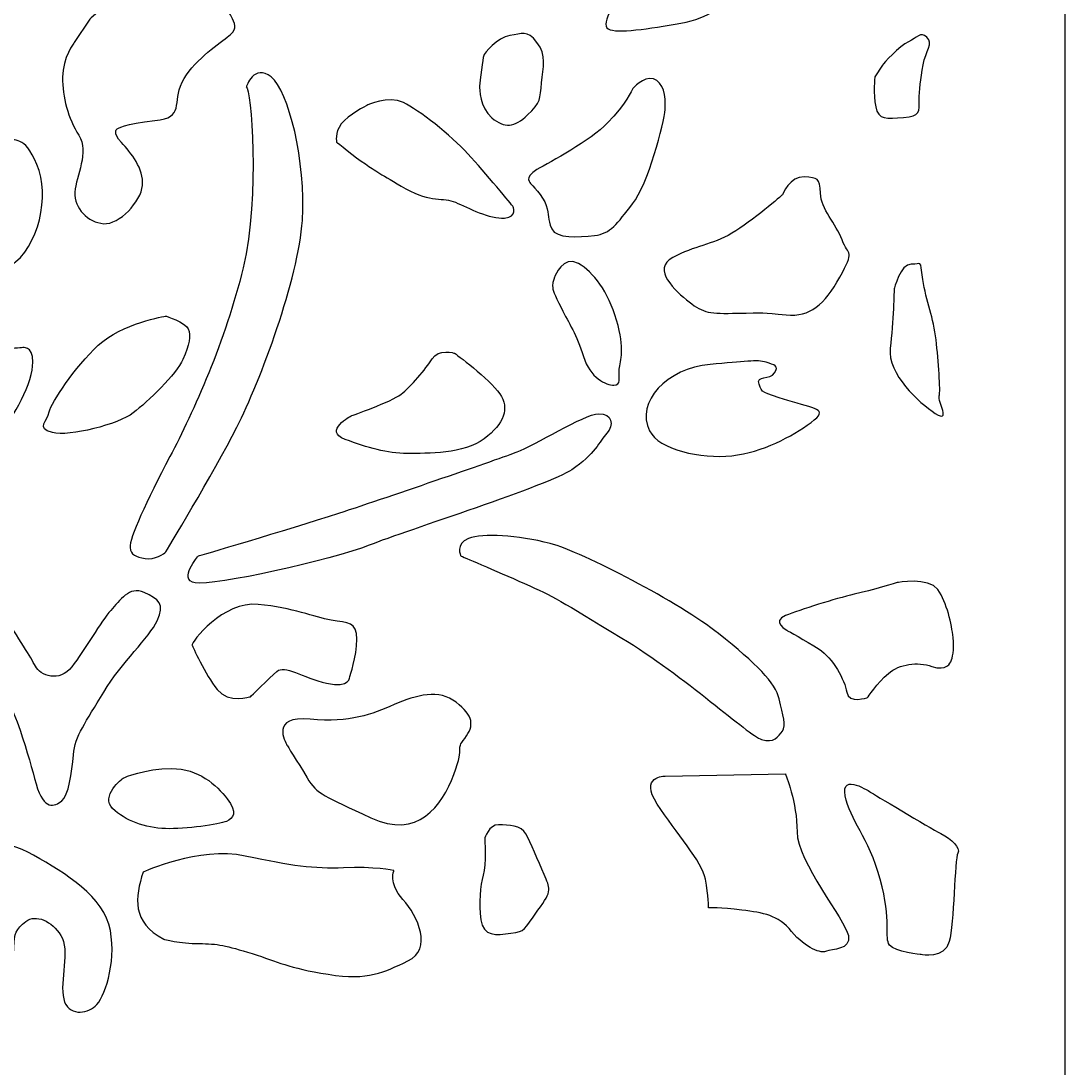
# Model space of a CAD drawing. Header units: centimetres. Extents: x -15.7 to -8.7, y -9 to 9.
# Drawn here: x -11.118 to -8.708, y -0.31 to 2.107 of the extents above; entities that cross this region are included whole.
import ezdxf

# ---------------------------------------------------------------- set-up
doc = ezdxf.new("R2010")
doc.units = ezdxf.units.CM
doc.header["$MEASUREMENT"] = 0
doc.layers.add('layer 1', color=7, linetype='Continuous')

msp = doc.modelspace()

# ---------------------------------------------------------------- linework, layer by layer
at = {"layer": 'layer 1', "color": 250, "lineweight": 30}
for points, knots in [([(-15.65204, 9.00077), (-15.65204, 9.00077), (-8.7077, 9.00077), (-8.7077, 9.00077), (-8.7077, 9.00077), (-8.7077, 9.00077), (-8.7077, -9.00021), (-8.7077, -9.00021), (-8.7077, -9.00021), (-8.7077, -9.00021), (-15.65204, -9.00021), (-15.65204, -9.00021), (-15.65204, -9.00021), (-15.65204, -9.00021), (-15.65204, 9.00077), (-15.65204, 9.00077)], [0, 0, 0, 0, 0.2, 0.2, 0.2, 0.2, 0.4, 0.4, 0.4, 0.4, 0.6, 0.6, 0.6, 0.6, 1, 1, 1, 1]), ([(-9.73146, 2.1757), (-9.73146, 2.1757), (-9.6723, 2.24978), (-9.59164, 2.26797), (-9.59164, 2.26797), (-9.51097, 2.28616), (-9.40701, 2.28616), (-9.40701, 2.28616), (-9.40701, 2.28616), (-9.40701, 2.28616), (-9.39087, 2.29267), (-9.38729, 2.27057), (-9.38729, 2.27057), (-9.38369, 2.24848), (-9.42672, 2.20429), (-9.46615, 2.1705), (-9.46615, 2.1705), (-9.50559, 2.13671), (-9.53428, 2.11072), (-9.60777, 2.09903), (-9.60777, 2.09903), (-9.68127, 2.08733), (-9.75297, 2.07563), (-9.76551, 2.09123), (-9.76551, 2.09123), (-9.77807, 2.10682), (-9.73146, 2.1757), (-9.73146, 2.1757)], [0, 0, 0, 0, 0.125, 0.125, 0.125, 0.125, 0.25, 0.25, 0.25, 0.25, 0.375, 0.375, 0.375, 0.375, 0.5, 0.5, 0.5, 0.5, 0.625, 0.625, 0.625, 0.625, 0.75, 0.75, 0.75, 0.75, 1, 1, 1, 1]), ([(-10.95938, 2.11072), (-10.95938, 2.11072), (-10.87871, 2.1926), (-10.7622, 2.16531), (-10.7622, 2.16531), (-10.64568, 2.13802), (-10.63671, 2.12891), (-10.62955, 2.11202), (-10.62955, 2.11202), (-10.62238, 2.09512), (-10.61879, 2.08733), (-10.64209, 2.06913), (-10.64209, 2.06913), (-10.6654, 2.05094), (-10.72277, 2.01195), (-10.74606, 1.96517), (-10.74606, 1.96517), (-10.76937, 1.91838), (-10.7389, 1.88329), (-10.8088, 1.8768), (-10.8088, 1.8768), (-10.87871, 1.8703), (-10.89665, 1.8573), (-10.89665, 1.8573), (-10.89665, 1.8573), (-10.89665, 1.8573), (-10.9074, 1.8495), (-10.88589, 1.82611), (-10.88589, 1.82611), (-10.86438, 1.80272), (-10.8339, 1.76503), (-10.83748, 1.72733), (-10.83748, 1.72733), (-10.84107, 1.68965), (-10.89127, 1.63637), (-10.92711, 1.63896), (-10.92711, 1.63896), (-10.96297, 1.64157), (-10.99523, 1.67405), (-10.99344, 1.71174), (-10.99344, 1.71174), (-10.99165, 1.74943), (-10.95938, 1.80402), (-10.98448, 1.84301), (-10.98448, 1.84301), (-11.00958, 1.88199), (-11.02213, 1.93137), (-11.02213, 1.97687), (-11.02213, 1.97687), (-11.02213, 2.02234), (-10.99523, 2.05744), (-10.99523, 2.05744), (-10.99523, 2.05744), (-10.99523, 2.05744), (-10.95938, 2.11072), (-10.95938, 2.11072)], [0, 0, 0, 0, 0.0666667, 0.0666667, 0.0666667, 0.0666667, 0.1333333, 0.1333333, 0.1333333, 0.1333333, 0.2, 0.2, 0.2, 0.2, 0.2666667, 0.2666667, 0.2666667, 0.2666667, 0.3333333, 0.3333333, 0.3333333, 0.3333333, 0.4, 0.4, 0.4, 0.4, 0.4666667, 0.4666667, 0.4666667, 0.4666667, 0.5333333, 0.5333333, 0.5333333, 0.5333333, 0.6, 0.6, 0.6, 0.6, 0.6666667, 0.6666667, 0.6666667, 0.6666667, 0.7333333, 0.7333333, 0.7333333, 0.7333333, 0.8, 0.8, 0.8, 0.8, 0.8666667, 0.8666667, 0.8666667, 0.8666667, 1, 1, 1, 1]), ([(-10.05054, 2.02495), (-10.04875, 2.03275), (-10.01827, 2.06913), (-9.98959, 2.07303), (-9.98959, 2.07303), (-9.96091, 2.07693), (-9.95015, 2.08733), (-9.92686, 2.05744), (-9.92686, 2.05744), (-9.90355, 2.02754), (-9.9125, 2.00025), (-9.9161, 1.96386), (-9.9161, 1.96386), (-9.91968, 1.92747), (-9.91789, 1.91838), (-9.94837, 1.88979), (-9.94837, 1.88979), (-9.97884, 1.8612), (-10.00214, 1.8586), (-10.03083, 1.88329), (-10.03083, 1.88329), (-10.0595, 1.90798), (-10.0595, 1.94958), (-10.0595, 1.95737), (-10.0595, 1.95737), (-10.0595, 1.96517), (-10.05054, 2.02495), (-10.05054, 2.02495)], [0, 0, 0, 0, 0.125, 0.125, 0.125, 0.125, 0.25, 0.25, 0.25, 0.25, 0.375, 0.375, 0.375, 0.375, 0.5, 0.5, 0.5, 0.5, 0.625, 0.625, 0.625, 0.625, 0.75, 0.75, 0.75, 0.75, 1, 1, 1, 1]), ([(-9.12886, 2.0045), (-9.12886, 2.00837), (-9.0888, 2.04967), (-9.06921, 2.05871), (-9.06921, 2.05871), (-9.04964, 2.06774), (-9.04163, 2.08323), (-9.02649, 2.06904), (-9.02649, 2.06904), (-9.01136, 2.05483), (-9.02916, 2.03871), (-9.03539, 2.00515), (-9.03539, 2.00515), (-9.04163, 1.97159), (-9.0443, 1.94771), (-9.0443, 1.92319), (-9.0443, 1.92319), (-9.0443, 1.89867), (-9.04163, 1.88641), (-9.08079, 1.88383), (-9.08079, 1.88383), (-9.11996, 1.88124), (-9.13864, 1.87802), (-9.14488, 1.90835), (-9.14488, 1.90835), (-9.1511, 1.93868), (-9.14666, 1.97804), (-9.14666, 1.97804), (-9.14666, 1.97804), (-9.14666, 1.97804), (-9.12886, 2.0045), (-9.12886, 2.0045)], [0, 0, 0, 0, 0.1111111, 0.1111111, 0.1111111, 0.1111111, 0.2222222, 0.2222222, 0.2222222, 0.2222222, 0.3333333, 0.3333333, 0.3333333, 0.3333333, 0.4444444, 0.4444444, 0.4444444, 0.4444444, 0.5555556, 0.5555556, 0.5555556, 0.5555556, 0.6666667, 0.6666667, 0.6666667, 0.6666667, 0.7777778, 0.7777778, 0.7777778, 0.7777778, 1, 1, 1, 1]), ([(-10.59791, 1.95438), (-10.59791, 1.95438), (-10.57992, 2.00916), (-10.54034, 1.97786), (-10.54034, 1.97786), (-10.50079, 1.94656), (-10.45947, 1.78225), (-10.46839, 1.64662), (-10.46839, 1.64662), (-10.47732, 1.51099), (-10.56554, 1.27626), (-10.61949, 1.16933), (-10.61949, 1.16933), (-10.67346, 1.06239), (-10.78498, 0.87982), (-10.78498, 0.87982), (-10.78498, 0.87982), (-10.78498, 0.87982), (-10.81028, 0.861), (-10.83164, 0.86616), (-10.83164, 0.86616), (-10.853, 0.87133), (-10.86457, 0.87261), (-10.86635, 0.89198), (-10.86635, 0.89198), (-10.86814, 0.91134), (-10.82815, 0.9998), (-10.77419, 1.10152), (-10.77419, 1.10152), (-10.72022, 1.20323), (-10.64543, 1.36981), (-10.6051, 1.53708), (-10.6051, 1.53708), (-10.56479, 1.70435), (-10.58776, 1.95317), (-10.59791, 1.95438)], [0, 0, 0, 0, 0.1, 0.1, 0.1, 0.1, 0.2, 0.2, 0.2, 0.2, 0.3, 0.3, 0.3, 0.3, 0.4, 0.4, 0.4, 0.4, 0.5, 0.5, 0.5, 0.5, 0.6, 0.6, 0.6, 0.6, 0.7, 0.7, 0.7, 0.7, 0.8, 0.8, 0.8, 0.8, 1, 1, 1, 1]), ([(-9.70636, 1.94958), (-9.70636, 1.94958), (-9.68127, 1.98076), (-9.65796, 1.97296), (-9.65796, 1.97296), (-9.63466, 1.96517), (-9.62928, 1.93527), (-9.63107, 1.90279), (-9.63107, 1.90279), (-9.63287, 1.8703), (-9.67052, 1.72994), (-9.70636, 1.68445), (-9.70636, 1.68445), (-9.74221, 1.63896), (-9.75656, 1.61557), (-9.7942, 1.61168), (-9.7942, 1.61168), (-9.83185, 1.60778), (-9.88204, 1.60388), (-9.8928, 1.62727), (-9.8928, 1.62727), (-9.90355, 1.65066), (-9.89817, 1.65846), (-9.90535, 1.68056), (-9.90535, 1.68056), (-9.9125, 1.70264), (-9.94119, 1.73124), (-9.94119, 1.73124), (-9.94119, 1.73124), (-9.94119, 1.73124), (-9.95913, 1.74554), (-9.92686, 1.76373), (-9.92686, 1.76373), (-9.89459, 1.78192), (-9.80496, 1.83001), (-9.76373, 1.87159), (-9.76373, 1.87159), (-9.72249, 1.91318), (-9.70636, 1.94958), (-9.70636, 1.94958)], [0, 0, 0, 0, 0.0909091, 0.0909091, 0.0909091, 0.0909091, 0.1818182, 0.1818182, 0.1818182, 0.1818182, 0.2727273, 0.2727273, 0.2727273, 0.2727273, 0.3636364, 0.3636364, 0.3636364, 0.3636364, 0.4545455, 0.4545455, 0.4545455, 0.4545455, 0.5454545, 0.5454545, 0.5454545, 0.5454545, 0.6363636, 0.6363636, 0.6363636, 0.6363636, 0.7272727, 0.7272727, 0.7272727, 0.7272727, 0.8181818, 0.8181818, 0.8181818, 0.8181818, 1, 1, 1, 1]), ([(-10.38934, 1.82741), (-10.38934, 1.82741), (-10.39471, 1.8482), (-10.37859, 1.869), (-10.37859, 1.869), (-10.36245, 1.88979), (-10.31943, 1.91188), (-10.31943, 1.91188), (-10.31943, 1.91188), (-10.31943, 1.91188), (-10.27103, 1.93527), (-10.23518, 1.91838), (-10.23518, 1.91838), (-10.19933, 1.90149), (-10.12583, 1.84301), (-10.08639, 1.80011), (-10.08639, 1.80011), (-10.04696, 1.75723), (-9.98241, 1.67925), (-9.98241, 1.67925), (-9.98241, 1.67925), (-9.98241, 1.67925), (-9.96987, 1.65456), (-10.00214, 1.65196), (-10.00214, 1.65196), (-10.0344, 1.64937), (-10.08639, 1.67535), (-10.11507, 1.68835), (-10.11507, 1.68835), (-10.14376, 1.70135), (-10.17065, 1.68575), (-10.2298, 1.71954), (-10.2298, 1.71954), (-10.28895, 1.75333), (-10.29971, 1.76113), (-10.32302, 1.77672), (-10.32302, 1.77672), (-10.34632, 1.79232), (-10.38934, 1.82741), (-10.38934, 1.82741)], [0, 0, 0, 0, 0.0909091, 0.0909091, 0.0909091, 0.0909091, 0.1818182, 0.1818182, 0.1818182, 0.1818182, 0.2727273, 0.2727273, 0.2727273, 0.2727273, 0.3636364, 0.3636364, 0.3636364, 0.3636364, 0.4545455, 0.4545455, 0.4545455, 0.4545455, 0.5454545, 0.5454545, 0.5454545, 0.5454545, 0.6363636, 0.6363636, 0.6363636, 0.6363636, 0.7272727, 0.7272727, 0.7272727, 0.7272727, 0.8181818, 0.8181818, 0.8181818, 0.8181818, 1, 1, 1, 1]), ([(-11.50074, 1.77283), (-11.44518, 1.78842), (-11.37884, 1.80402), (-11.36809, 1.76243), (-11.36809, 1.76243), (-11.35733, 1.72084), (-11.37347, 1.67925), (-11.35375, 1.65456), (-11.35375, 1.65456), (-11.33403, 1.62988), (-11.25875, 1.60517), (-11.23902, 1.64676), (-11.23902, 1.64676), (-11.2193, 1.68835), (-11.20139, 1.76373), (-11.20139, 1.76373), (-11.20139, 1.76373), (-11.20139, 1.76373), (-11.1745, 1.8469), (-11.15299, 1.8365), (-11.15299, 1.8365), (-11.13147, 1.82611), (-11.11176, 1.8469), (-11.08128, 1.77542), (-11.08128, 1.77542), (-11.0508, 1.70394), (-11.07627, 1.58504), (-11.14223, 1.5415), (-11.14223, 1.5415), (-11.20818, 1.49795), (-11.3382, 1.49764), (-11.42008, 1.5285), (-11.42008, 1.5285), (-11.50196, 1.55936), (-11.54914, 1.56099), (-11.54914, 1.56099), (-11.54914, 1.56099), (-11.54914, 1.56099), (-11.60472, 1.56489), (-11.59934, 1.5129), (-11.59934, 1.5129), (-11.59396, 1.46092), (-11.58679, 1.41024), (-11.58679, 1.41024), (-11.58679, 1.41024), (-11.58679, 1.41024), (-11.6065, 1.34396), (-11.65311, 1.38034), (-11.65311, 1.38034), (-11.74156, 1.44941), (-11.74207, 1.55584), (-11.69972, 1.64027), (-11.69972, 1.64027), (-11.67263, 1.69428), (-11.56746, 1.75411), (-11.50074, 1.77283)], [0, 0, 0, 0, 0.0666667, 0.0666667, 0.0666667, 0.0666667, 0.1333333, 0.1333333, 0.1333333, 0.1333333, 0.2, 0.2, 0.2, 0.2, 0.2666667, 0.2666667, 0.2666667, 0.2666667, 0.3333333, 0.3333333, 0.3333333, 0.3333333, 0.4, 0.4, 0.4, 0.4, 0.4666667, 0.4666667, 0.4666667, 0.4666667, 0.5333333, 0.5333333, 0.5333333, 0.5333333, 0.6, 0.6, 0.6, 0.6, 0.6666667, 0.6666667, 0.6666667, 0.6666667, 0.7333333, 0.7333333, 0.7333333, 0.7333333, 0.8, 0.8, 0.8, 0.8, 0.8666667, 0.8666667, 0.8666667, 0.8666667, 1, 1, 1, 1]), ([(-9.36039, 1.70525), (-9.36039, 1.70525), (-9.34247, 1.74943), (-9.31021, 1.74683), (-9.31021, 1.74683), (-9.27794, 1.74423), (-9.27435, 1.74554), (-9.27256, 1.70915), (-9.27256, 1.70915), (-9.27076, 1.67276), (-9.2367, 1.63896), (-9.22236, 1.60128), (-9.22236, 1.60128), (-9.20803, 1.56359), (-9.1919, 1.57919), (-9.22774, 1.5155), (-9.22774, 1.5155), (-9.2636, 1.45183), (-9.29586, 1.42323), (-9.35143, 1.42843), (-9.35143, 1.42843), (-9.40701, 1.43363), (-9.40163, 1.43363), (-9.46437, 1.43233), (-9.46437, 1.43233), (-9.5271, 1.43103), (-9.54324, 1.43233), (-9.5755, 1.45832), (-9.5755, 1.45832), (-9.60777, 1.48432), (-9.66334, 1.5337), (-9.61315, 1.56099), (-9.61315, 1.56099), (-9.56295, 1.58828), (-9.52353, 1.58958), (-9.47691, 1.61687), (-9.47691, 1.61687), (-9.43031, 1.64416), (-9.36039, 1.70525), (-9.36039, 1.70525)], [0, 0, 0, 0, 0.0909091, 0.0909091, 0.0909091, 0.0909091, 0.1818182, 0.1818182, 0.1818182, 0.1818182, 0.2727273, 0.2727273, 0.2727273, 0.2727273, 0.3636364, 0.3636364, 0.3636364, 0.3636364, 0.4545455, 0.4545455, 0.4545455, 0.4545455, 0.5454545, 0.5454545, 0.5454545, 0.5454545, 0.6363636, 0.6363636, 0.6363636, 0.6363636, 0.7272727, 0.7272727, 0.7272727, 0.7272727, 0.8181818, 0.8181818, 0.8181818, 0.8181818, 1, 1, 1, 1]), ([(-9.88545, 1.51729), (-9.88545, 1.51729), (-9.86676, 1.56698), (-9.83115, 1.54697), (-9.83115, 1.54697), (-9.79554, 1.52697), (-9.7635, 1.48309), (-9.74303, 1.41597), (-9.74303, 1.41597), (-9.72256, 1.34886), (-9.73502, 1.32434), (-9.7368, 1.30304), (-9.7368, 1.30304), (-9.73858, 1.28174), (-9.73146, 1.2669), (-9.74926, 1.26626), (-9.74926, 1.26626), (-9.76706, 1.26562), (-9.80444, 1.28304), (-9.81958, 1.33273), (-9.81958, 1.33273), (-9.83471, 1.38242), (-9.85341, 1.40952), (-9.87032, 1.44372), (-9.87032, 1.44372), (-9.88722, 1.47792), (-9.89079, 1.48437), (-9.89079, 1.49535), (-9.89079, 1.49535), (-9.89079, 1.50632), (-9.88545, 1.51729), (-9.88545, 1.51729)], [0, 0, 0, 0, 0.1111111, 0.1111111, 0.1111111, 0.1111111, 0.2222222, 0.2222222, 0.2222222, 0.2222222, 0.3333333, 0.3333333, 0.3333333, 0.3333333, 0.4444444, 0.4444444, 0.4444444, 0.4444444, 0.5555556, 0.5555556, 0.5555556, 0.5555556, 0.6666667, 0.6666667, 0.6666667, 0.6666667, 0.7777778, 0.7777778, 0.7777778, 0.7777778, 1, 1, 1, 1]), ([(-9.10227, 1.48821), (-9.10227, 1.48821), (-9.08792, 1.54669), (-9.06282, 1.5454), (-9.06282, 1.5454), (-9.03773, 1.54409), (-9.0431, 1.56099), (-9.03593, 1.51031), (-9.03593, 1.51031), (-9.02877, 1.45963), (-9.01084, 1.42064), (-9.00546, 1.37125), (-9.00546, 1.37125), (-9.00008, 1.32187), (-8.99471, 1.25299), (-8.99829, 1.24129), (-8.99829, 1.24129), (-9.00188, 1.2296), (-8.96961, 1.17631), (-9.00725, 1.201), (-9.00725, 1.201), (-9.04491, 1.2257), (-9.1184, 1.29197), (-9.11122, 1.35175), (-9.11122, 1.35175), (-9.10406, 1.41154), (-9.10227, 1.48821), (-9.10227, 1.48821)], [0, 0, 0, 0, 0.125, 0.125, 0.125, 0.125, 0.25, 0.25, 0.25, 0.25, 0.375, 0.375, 0.375, 0.375, 0.5, 0.5, 0.5, 0.5, 0.625, 0.625, 0.625, 0.625, 0.75, 0.75, 0.75, 0.75, 1, 1, 1, 1]), ([(-10.7837, 1.42583), (-10.7837, 1.42583), (-10.88589, 1.40894), (-10.93966, 1.35825), (-10.93966, 1.35825), (-10.99344, 1.30757), (-11.04901, 1.2257), (-11.0526, 1.2049), (-11.0526, 1.2049), (-11.05618, 1.18411), (-11.08486, 1.16721), (-11.04543, 1.15682), (-11.04543, 1.15682), (-11.00599, 1.14642), (-10.89306, 1.17631), (-10.859, 1.2023), (-10.859, 1.2023), (-10.82494, 1.22829), (-10.75861, 1.29197), (-10.74428, 1.32577), (-10.74428, 1.32577), (-10.72993, 1.35955), (-10.72455, 1.38034), (-10.73172, 1.39594), (-10.73172, 1.39594), (-10.7389, 1.41154), (-10.7837, 1.42583), (-10.7837, 1.42583)], [0, 0, 0, 0, 0.125, 0.125, 0.125, 0.125, 0.25, 0.25, 0.25, 0.25, 0.375, 0.375, 0.375, 0.375, 0.5, 0.5, 0.5, 0.5, 0.625, 0.625, 0.625, 0.625, 0.75, 0.75, 0.75, 0.75, 1, 1, 1, 1]), ([(-11.47744, 1.22439), (-11.47744, 1.22439), (-11.40395, 1.32187), (-11.28026, 1.33616), (-11.28026, 1.33616), (-11.15657, 1.35045), (-11.11176, 1.35306), (-11.11176, 1.35306), (-11.11176, 1.35306), (-11.11176, 1.35306), (-11.08307, 1.35565), (-11.09204, 1.30107), (-11.09204, 1.30107), (-11.101, 1.24649), (-11.15657, 1.16591), (-11.1709, 1.13992), (-11.1709, 1.13992), (-11.18525, 1.11393), (-11.21572, 1.06715), (-11.25516, 1.09314), (-11.25516, 1.09314), (-11.2946, 1.11913), (-11.35196, 1.15292), (-11.35196, 1.15292), (-11.35196, 1.15292), (-11.35196, 1.15292), (-11.39498, 1.16981), (-11.41649, 1.15942), (-11.41649, 1.15942), (-11.438, 1.14902), (-11.47027, 1.12952), (-11.47027, 1.12952), (-11.47027, 1.12952), (-11.47027, 1.12952), (-11.53122, 1.11133), (-11.52584, 1.14252), (-11.52584, 1.14252), (-11.52047, 1.17371), (-11.47744, 1.22439), (-11.47744, 1.22439)], [0, 0, 0, 0, 0.0909091, 0.0909091, 0.0909091, 0.0909091, 0.1818182, 0.1818182, 0.1818182, 0.1818182, 0.2727273, 0.2727273, 0.2727273, 0.2727273, 0.3636364, 0.3636364, 0.3636364, 0.3636364, 0.4545455, 0.4545455, 0.4545455, 0.4545455, 0.5454545, 0.5454545, 0.5454545, 0.5454545, 0.6363636, 0.6363636, 0.6363636, 0.6363636, 0.7272727, 0.7272727, 0.7272727, 0.7272727, 0.8181818, 0.8181818, 0.8181818, 0.8181818, 1, 1, 1, 1]), ([(-10.35528, 1.1958), (-10.35528, 1.1958), (-10.4216, 1.16071), (-10.36962, 1.14122), (-10.36962, 1.14122), (-10.31763, 1.12172), (-10.27282, 1.10873), (-10.22621, 1.10873), (-10.22621, 1.10873), (-10.1796, 1.10873), (-10.09536, 1.10743), (-10.04875, 1.14252), (-10.04875, 1.14252), (-10.00214, 1.17761), (-9.98959, 1.21269), (-10.01289, 1.24649), (-10.01289, 1.24649), (-10.0362, 1.28028), (-10.11687, 1.34006), (-10.11687, 1.34006), (-10.11687, 1.34006), (-10.11687, 1.34006), (-10.15452, 1.35045), (-10.16885, 1.32706), (-10.16885, 1.32706), (-10.18319, 1.30367), (-10.21905, 1.26208), (-10.24055, 1.24519), (-10.24055, 1.24519), (-10.26207, 1.22829), (-10.35528, 1.1958), (-10.35528, 1.1958)], [0, 0, 0, 0, 0.1111111, 0.1111111, 0.1111111, 0.1111111, 0.2222222, 0.2222222, 0.2222222, 0.2222222, 0.3333333, 0.3333333, 0.3333333, 0.3333333, 0.4444444, 0.4444444, 0.4444444, 0.4444444, 0.5555556, 0.5555556, 0.5555556, 0.5555556, 0.6666667, 0.6666667, 0.6666667, 0.6666667, 0.7777778, 0.7777778, 0.7777778, 0.7777778, 1, 1, 1, 1]), ([(-9.5271, 1.31407), (-9.44824, 1.32057), (-9.41776, 1.32577), (-9.39804, 1.31926), (-9.39804, 1.31926), (-9.37832, 1.31277), (-9.36756, 1.31146), (-9.37832, 1.29458), (-9.37832, 1.29458), (-9.38907, 1.27768), (-9.42134, 1.28938), (-9.41417, 1.26858), (-9.41417, 1.26858), (-9.40701, 1.24779), (-9.4088, 1.25039), (-9.34785, 1.23089), (-9.34785, 1.23089), (-9.2869, 1.2114), (-9.24926, 1.21269), (-9.29408, 1.18021), (-9.29408, 1.18021), (-9.33888, 1.14772), (-9.4052, 1.11133), (-9.47691, 1.10353), (-9.47691, 1.10353), (-9.54862, 1.09573), (-9.64542, 1.11783), (-9.66693, 1.16071), (-9.66693, 1.16071), (-9.69996, 1.22659), (-9.62669, 1.30587), (-9.5271, 1.31407)], [0, 0, 0, 0, 0.1111111, 0.1111111, 0.1111111, 0.1111111, 0.2222222, 0.2222222, 0.2222222, 0.2222222, 0.3333333, 0.3333333, 0.3333333, 0.3333333, 0.4444444, 0.4444444, 0.4444444, 0.4444444, 0.5555556, 0.5555556, 0.5555556, 0.5555556, 0.6666667, 0.6666667, 0.6666667, 0.6666667, 0.7777778, 0.7777778, 0.7777778, 0.7777778, 1, 1, 1, 1]), ([(-10.70842, 0.8722), (-10.70842, 0.8722), (-10.75681, 0.81762), (-10.71559, 0.80982), (-10.71559, 0.80982), (-10.67436, 0.80202), (-10.40009, 0.86311), (-10.31406, 0.8969), (-10.31406, 0.8969), (-10.228, 0.93069), (-9.89817, 1.03595), (-9.84618, 1.07104), (-9.84618, 1.07104), (-9.7942, 1.10613), (-9.78165, 1.13732), (-9.76551, 1.15552), (-9.76551, 1.15552), (-9.74938, 1.17371), (-9.75193, 1.20173), (-9.78487, 1.20044), (-9.78487, 1.20044), (-9.8178, 1.19915), (-9.93441, 1.12623), (-9.97268, 1.11203), (-9.97268, 1.11203), (-10.01096, 1.09783), (-10.26027, 1.01126), (-10.38396, 0.97098), (-10.38396, 0.97098), (-10.50765, 0.93069), (-10.70842, 0.8722), (-10.70842, 0.8722)], [0, 0, 0, 0, 0.1111111, 0.1111111, 0.1111111, 0.1111111, 0.2222222, 0.2222222, 0.2222222, 0.2222222, 0.3333333, 0.3333333, 0.3333333, 0.3333333, 0.4444444, 0.4444444, 0.4444444, 0.4444444, 0.5555556, 0.5555556, 0.5555556, 0.5555556, 0.6666667, 0.6666667, 0.6666667, 0.6666667, 0.7777778, 0.7777778, 0.7777778, 0.7777778, 1, 1, 1, 1]), ([(-11.47027, 0.8956), (-11.47027, 0.8956), (-11.4882, 0.91769), (-11.47565, 0.92679), (-11.47565, 0.92679), (-11.4631, 0.93588), (-11.45593, 0.95408), (-11.40215, 0.93719), (-11.40215, 0.93719), (-11.34838, 0.92029), (-11.20676, 0.80853), (-11.16374, 0.74354), (-11.16374, 0.74354), (-11.12071, 0.67857), (-11.09562, 0.63828), (-11.08486, 0.61749), (-11.08486, 0.61749), (-11.07411, 0.59669), (-11.02929, 0.5785), (-11.00061, 0.61618), (-11.00061, 0.61618), (-10.97193, 0.65387), (-10.93249, 0.72274), (-10.91098, 0.74614), (-10.91098, 0.74614), (-10.88947, 0.76954), (-10.86796, 0.80332), (-10.8339, 0.78773), (-10.8339, 0.78773), (-10.79984, 0.77214), (-10.7855, 0.76174), (-10.80343, 0.72274), (-10.80343, 0.72274), (-10.82135, 0.68377), (-10.88589, 0.62658), (-10.92711, 0.5577), (-10.92711, 0.5577), (-10.96835, 0.48882), (-10.99344, 0.45634), (-10.99702, 0.41345), (-10.99702, 0.41345), (-11.00061, 0.37057), (-11.00778, 0.31987), (-11.02391, 0.30688), (-11.02391, 0.30688), (-11.04005, 0.29388), (-11.06514, 0.28349), (-11.08307, 0.34586), (-11.08307, 0.34586), (-11.101, 0.40825), (-11.12789, 0.52261), (-11.19242, 0.62398), (-11.19242, 0.62398), (-11.25694, 0.72535), (-11.39857, 0.83451), (-11.39857, 0.83451), (-11.39857, 0.83451), (-11.39857, 0.83451), (-11.47027, 0.8956), (-11.47027, 0.8956)], [0, 0, 0, 0, 0.0625, 0.0625, 0.0625, 0.0625, 0.125, 0.125, 0.125, 0.125, 0.1875, 0.1875, 0.1875, 0.1875, 0.25, 0.25, 0.25, 0.25, 0.3125, 0.3125, 0.3125, 0.3125, 0.375, 0.375, 0.375, 0.375, 0.4375, 0.4375, 0.4375, 0.4375, 0.5, 0.5, 0.5, 0.5, 0.5625, 0.5625, 0.5625, 0.5625, 0.625, 0.625, 0.625, 0.625, 0.6875, 0.6875, 0.6875, 0.6875, 0.75, 0.75, 0.75, 0.75, 0.8125, 0.8125, 0.8125, 0.8125, 0.875, 0.875, 0.875, 0.875, 1, 1, 1, 1]), ([(-10.10252, 0.8722), (-10.10252, 0.8722), (-10.11687, 0.89949), (-10.08461, 0.91249), (-10.08461, 0.91249), (-10.05234, 0.92549), (-9.97166, 0.92029), (-9.89637, 0.90079), (-9.89637, 0.90079), (-9.82109, 0.8813), (-9.59522, 0.76304), (-9.5074, 0.69286), (-9.5074, 0.69286), (-9.41955, 0.62268), (-9.37653, 0.57979), (-9.36756, 0.5421), (-9.36756, 0.5421), (-9.3586, 0.50442), (-9.35143, 0.48103), (-9.36039, 0.46802), (-9.36039, 0.46802), (-9.36936, 0.45503), (-9.38011, 0.43944), (-9.4088, 0.44854), (-9.4088, 0.44854), (-9.43747, 0.45763), (-9.58712, 0.59593), (-9.73099, 0.68273), (-9.73099, 0.68273), (-9.87486, 0.76954), (-9.88741, 0.77863), (-9.95553, 0.80853), (-9.95553, 0.80853), (-10.02365, 0.83841), (-10.10252, 0.8722), (-10.10252, 0.8722)], [0, 0, 0, 0, 0.1, 0.1, 0.1, 0.1, 0.2, 0.2, 0.2, 0.2, 0.3, 0.3, 0.3, 0.3, 0.4, 0.4, 0.4, 0.4, 0.5, 0.5, 0.5, 0.5, 0.6, 0.6, 0.6, 0.6, 0.7, 0.7, 0.7, 0.7, 0.8, 0.8, 0.8, 0.8, 1, 1, 1, 1]), ([(-9.34871, 0.69967), (-9.34871, 0.69967), (-9.38698, 0.72097), (-9.35316, 0.73451), (-9.35316, 0.73451), (-9.31933, 0.74807), (-9.23745, 0.77388), (-9.19472, 0.78357), (-9.19472, 0.78357), (-9.15199, 0.79324), (-9.09503, 0.81066), (-9.09503, 0.81066), (-9.09503, 0.81066), (-9.09503, 0.81066), (-9.02293, 0.82422), (-9.00157, 0.79453), (-9.00157, 0.79453), (-8.9802, 0.76485), (-8.96953, 0.71323), (-8.96597, 0.68418), (-8.96597, 0.68418), (-8.96241, 0.65515), (-8.96863, 0.63449), (-8.97041, 0.62997), (-8.97041, 0.62997), (-8.97219, 0.62546), (-8.98109, 0.60546), (-9.01492, 0.61707), (-9.01492, 0.61707), (-9.04875, 0.62868), (-9.08968, 0.62288), (-9.11551, 0.60094), (-9.11551, 0.60094), (-9.14131, 0.579), (-9.16356, 0.54545), (-9.16356, 0.54545), (-9.16356, 0.54545), (-9.16356, 0.54545), (-9.20719, 0.52995), (-9.21164, 0.5577), (-9.21164, 0.5577), (-9.21609, 0.58545), (-9.24367, 0.63643), (-9.27573, 0.65708), (-9.27573, 0.65708), (-9.30776, 0.67773), (-9.34871, 0.69967), (-9.34871, 0.69967)], [0, 0, 0, 0, 0.0769231, 0.0769231, 0.0769231, 0.0769231, 0.1538462, 0.1538462, 0.1538462, 0.1538462, 0.2307692, 0.2307692, 0.2307692, 0.2307692, 0.3076923, 0.3076923, 0.3076923, 0.3076923, 0.3846154, 0.3846154, 0.3846154, 0.3846154, 0.4615385, 0.4615385, 0.4615385, 0.4615385, 0.5384615, 0.5384615, 0.5384615, 0.5384615, 0.6153846, 0.6153846, 0.6153846, 0.6153846, 0.6923077, 0.6923077, 0.6923077, 0.6923077, 0.7692308, 0.7692308, 0.7692308, 0.7692308, 0.8461538, 0.8461538, 0.8461538, 0.8461538, 1, 1, 1, 1]), ([(-10.72277, 0.66557), (-10.72634, 0.67337), (-10.65106, 0.76823), (-10.57039, 0.76044), (-10.57039, 0.76044), (-10.48972, 0.75264), (-10.44132, 0.73054), (-10.40189, 0.72405), (-10.40189, 0.72405), (-10.36245, 0.71756), (-10.34272, 0.72015), (-10.34272, 0.67986), (-10.34272, 0.67986), (-10.34272, 0.63957), (-10.35886, 0.59409), (-10.35886, 0.59409), (-10.35886, 0.59409), (-10.35886, 0.59409), (-10.35708, 0.5655), (-10.41264, 0.5785), (-10.41264, 0.5785), (-10.46822, 0.59149), (-10.50944, 0.62138), (-10.52737, 0.60579), (-10.52737, 0.60579), (-10.54529, 0.59019), (-10.58831, 0.54731), (-10.58831, 0.54731), (-10.58831, 0.54731), (-10.58831, 0.54731), (-10.63851, 0.53041), (-10.6654, 0.5642), (-10.6654, 0.5642), (-10.69229, 0.59799), (-10.72277, 0.66557), (-10.72277, 0.66557)], [0, 0, 0, 0, 0.1, 0.1, 0.1, 0.1, 0.2, 0.2, 0.2, 0.2, 0.3, 0.3, 0.3, 0.3, 0.4, 0.4, 0.4, 0.4, 0.5, 0.5, 0.5, 0.5, 0.6, 0.6, 0.6, 0.6, 0.7, 0.7, 0.7, 0.7, 0.8, 0.8, 0.8, 0.8, 1, 1, 1, 1]), ([(-10.50407, 0.43554), (-10.50765, 0.44333), (-10.5435, 0.50442), (-10.45029, 0.49532), (-10.45029, 0.49532), (-10.35708, 0.48623), (-10.30868, 0.50701), (-10.25669, 0.52911), (-10.25669, 0.52911), (-10.2047, 0.55121), (-10.15272, 0.5655), (-10.11328, 0.5343), (-10.11328, 0.5343), (-10.07385, 0.50312), (-10.07026, 0.48103), (-10.09356, 0.45113), (-10.09356, 0.45113), (-10.11687, 0.42125), (-10.09177, 0.44074), (-10.11866, 0.36796), (-10.11866, 0.36796), (-10.14555, 0.29518), (-10.20291, 0.21721), (-10.31046, 0.26789), (-10.31046, 0.26789), (-10.41802, 0.31857), (-10.43416, 0.32118), (-10.45746, 0.36016), (-10.45746, 0.36016), (-10.48076, 0.39915), (-10.50407, 0.43554), (-10.50407, 0.43554)], [0, 0, 0, 0, 0.1111111, 0.1111111, 0.1111111, 0.1111111, 0.2222222, 0.2222222, 0.2222222, 0.2222222, 0.3333333, 0.3333333, 0.3333333, 0.3333333, 0.4444444, 0.4444444, 0.4444444, 0.4444444, 0.5555556, 0.5555556, 0.5555556, 0.5555556, 0.6666667, 0.6666667, 0.6666667, 0.6666667, 0.7777778, 0.7777778, 0.7777778, 0.7777778, 1, 1, 1, 1]), ([(-10.88059, 0.36024), (-10.88504, 0.35895), (-10.9349, 0.317), (-10.90641, 0.28925), (-10.90641, 0.28925), (-10.87792, 0.2615), (-10.83075, 0.24408), (-10.78447, 0.24279), (-10.78447, 0.24279), (-10.73818, 0.2415), (-10.65984, 0.25246), (-10.64382, 0.25956), (-10.64382, 0.25956), (-10.6278, 0.26666), (-10.61713, 0.27957), (-10.64204, 0.31183), (-10.64204, 0.31183), (-10.66697, 0.3441), (-10.7088, 0.38153), (-10.77022, 0.38153), (-10.77022, 0.38153), (-10.83164, 0.38153), (-10.88059, 0.36024), (-10.88059, 0.36024)], [0, 0, 0, 0, 0.1428571, 0.1428571, 0.1428571, 0.1428571, 0.2857143, 0.2857143, 0.2857143, 0.2857143, 0.4285714, 0.4285714, 0.4285714, 0.4285714, 0.5714286, 0.5714286, 0.5714286, 0.5714286, 0.7142857, 0.7142857, 0.7142857, 0.7142857, 1, 1, 1, 1]), ([(-9.63107, 0.36406), (-9.63107, 0.36406), (-9.69203, 0.36406), (-9.649, 0.29908), (-9.649, 0.29908), (-9.60598, 0.2341), (-9.54503, 0.16522), (-9.53786, 0.12623), (-9.53786, 0.12623), (-9.53068, 0.08724), (-9.53068, 0.05996), (-9.53068, 0.05996), (-9.53068, 0.05996), (-9.53068, 0.05996), (-9.5038, 0.06126), (-9.45362, 0.05476), (-9.45362, 0.05476), (-9.40342, 0.04826), (-9.37115, 0.04436), (-9.33888, 0.00537), (-9.33888, 0.00537), (-9.30662, -0.03361), (-9.26897, -0.04662), (-9.25821, -0.04012), (-9.25821, -0.04012), (-9.24746, -0.03361), (-9.20085, -0.03882), (-9.20803, -0.00373), (-9.20803, -0.00373), (-9.2152, 0.03136), (-9.32634, 0.16782), (-9.32634, 0.2354), (-9.32634, 0.2354), (-9.32634, 0.30298), (-9.35323, 0.36926), (-9.35323, 0.36926), (-9.35323, 0.36926), (-9.35323, 0.36926), (-9.63107, 0.36406), (-9.63107, 0.36406)], [0, 0, 0, 0, 0.0909091, 0.0909091, 0.0909091, 0.0909091, 0.1818182, 0.1818182, 0.1818182, 0.1818182, 0.2727273, 0.2727273, 0.2727273, 0.2727273, 0.3636364, 0.3636364, 0.3636364, 0.3636364, 0.4545455, 0.4545455, 0.4545455, 0.4545455, 0.5454545, 0.5454545, 0.5454545, 0.5454545, 0.6363636, 0.6363636, 0.6363636, 0.6363636, 0.7272727, 0.7272727, 0.7272727, 0.7272727, 0.8181818, 0.8181818, 0.8181818, 0.8181818, 1, 1, 1, 1]), ([(-9.15604, 0.32637), (-9.15604, 0.32637), (-9.22595, 0.37446), (-9.2152, 0.31857), (-9.2152, 0.31857), (-9.20444, 0.26269), (-9.16142, 0.22371), (-9.13453, 0.12623), (-9.13453, 0.12623), (-9.10764, 0.02877), (-9.12557, -0.01022), (-9.11301, -0.02582), (-9.11301, -0.02582), (-9.10046, -0.04141), (-9.03953, -0.04791), (-9.03953, -0.04791), (-9.03953, -0.04791), (-9.03953, -0.04791), (-8.98574, -0.05831), (-8.97498, -0.01802), (-8.97498, -0.01802), (-8.96423, 0.02227), (-8.96244, 0.17302), (-8.95528, 0.18602), (-8.95528, 0.18602), (-8.9481, 0.19901), (-8.96961, 0.21851), (-8.99471, 0.23151), (-8.99471, 0.23151), (-9.0198, 0.2445), (-9.15604, 0.32637), (-9.15604, 0.32637)], [0, 0, 0, 0, 0.1111111, 0.1111111, 0.1111111, 0.1111111, 0.2222222, 0.2222222, 0.2222222, 0.2222222, 0.3333333, 0.3333333, 0.3333333, 0.3333333, 0.4444444, 0.4444444, 0.4444444, 0.4444444, 0.5555556, 0.5555556, 0.5555556, 0.5555556, 0.6666667, 0.6666667, 0.6666667, 0.6666667, 0.7777778, 0.7777778, 0.7777778, 0.7777778, 1, 1, 1, 1]), ([(-10.04746, 0.2202), (-10.04746, 0.2202), (-10.03766, 0.25246), (-10.01541, 0.25182), (-10.01541, 0.25182), (-9.99316, 0.25117), (-9.962, 0.25053), (-9.95222, 0.23053), (-9.95222, 0.23053), (-9.94242, 0.21052), (-9.92372, 0.16922), (-9.91037, 0.13695), (-9.91037, 0.13695), (-9.89702, 0.10469), (-9.8899, 0.10146), (-9.92461, 0.05436), (-9.92461, 0.05436), (-9.95932, 0.00725), (-9.95222, 0.0066), (-9.98692, 0.00144), (-9.98692, 0.00144), (-10.02164, -0.00373), (-10.05101, -0.0063), (-10.05634, 0.03241), (-10.05634, 0.03241), (-10.06169, 0.07114), (-10.05813, 0.1105), (-10.05101, 0.13566), (-10.05101, 0.13566), (-10.04388, 0.16083), (-10.04746, 0.2202), (-10.04746, 0.2202)], [0, 0, 0, 0, 0.1111111, 0.1111111, 0.1111111, 0.1111111, 0.2222222, 0.2222222, 0.2222222, 0.2222222, 0.3333333, 0.3333333, 0.3333333, 0.3333333, 0.4444444, 0.4444444, 0.4444444, 0.4444444, 0.5555556, 0.5555556, 0.5555556, 0.5555556, 0.6666667, 0.6666667, 0.6666667, 0.6666667, 0.7777778, 0.7777778, 0.7777778, 0.7777778, 1, 1, 1, 1]), ([(-11.61672, 0.06597), (-11.61672, 0.06597), (-11.57399, 0.09243), (-11.50457, 0.08339), (-11.50457, 0.08339), (-11.43514, 0.07435), (-11.42445, 0.07114), (-11.42445, 0.07114), (-11.42445, 0.07114), (-11.42445, 0.07114), (-11.42267, 0.06855), (-11.41289, 0.10598), (-11.41289, 0.10598), (-11.40309, 0.1434), (-11.34346, 0.19568), (-11.27313, 0.20148), (-11.27313, 0.20148), (-11.20281, 0.20729), (-11.16276, 0.22342), (-11.08889, 0.18148), (-11.08889, 0.18148), (-11.01501, 0.13954), (-10.92599, 0.08597), (-10.91175, 0.00789), (-10.91175, 0.00789), (-10.89751, -0.07019), (-10.92599, -0.14957), (-10.94647, -0.16699), (-10.94647, -0.16699), (-10.96693, -0.18442), (-11.00966, -0.19086), (-11.01946, -0.15021), (-11.01946, -0.15021), (-11.02924, -0.10956), (-11.00433, -0.03664), (-11.02569, -0.00373), (-11.02569, -0.00373), (-11.04705, 0.02919), (-11.08354, 0.04661), (-11.10669, 0.02854), (-11.10669, 0.02854), (-11.12983, 0.01048), (-11.13339, 0.00144), (-11.13428, -0.03083), (-11.13428, -0.03083), (-11.13517, -0.0631), (-11.15564, -0.09859), (-11.21884, -0.10763), (-11.21884, -0.10763), (-11.28204, -0.11665), (-11.40309, -0.10891), (-11.46896, -0.076), (-11.46896, -0.076), (-11.53482, -0.04309), (-11.59981, -0.00243), (-11.61584, 0.01434), (-11.61584, 0.01434), (-11.63185, 0.03112), (-11.64876, 0.04338), (-11.64342, 0.05177), (-11.64342, 0.05177), (-11.63808, 0.06016), (-11.61672, 0.06597), (-11.61672, 0.06597)], [0, 0, 0, 0, 0.0588235, 0.0588235, 0.0588235, 0.0588235, 0.1176471, 0.1176471, 0.1176471, 0.1176471, 0.1764706, 0.1764706, 0.1764706, 0.1764706, 0.2352941, 0.2352941, 0.2352941, 0.2352941, 0.2941176, 0.2941176, 0.2941176, 0.2941176, 0.3529412, 0.3529412, 0.3529412, 0.3529412, 0.4117647, 0.4117647, 0.4117647, 0.4117647, 0.4705882, 0.4705882, 0.4705882, 0.4705882, 0.5294118, 0.5294118, 0.5294118, 0.5294118, 0.5882353, 0.5882353, 0.5882353, 0.5882353, 0.6470588, 0.6470588, 0.6470588, 0.6470588, 0.7058824, 0.7058824, 0.7058824, 0.7058824, 0.7647059, 0.7647059, 0.7647059, 0.7647059, 0.8235294, 0.8235294, 0.8235294, 0.8235294, 0.8823529, 0.8823529, 0.8823529, 0.8823529, 1, 1, 1, 1]), ([(-10.83609, 0.14244), (-10.83609, 0.14244), (-10.70791, 0.20213), (-10.60021, 0.17955), (-10.60021, 0.17955), (-10.49251, 0.15696), (-10.44266, 0.14921), (-10.37324, 0.15244), (-10.37324, 0.15244), (-10.3038, 0.15567), (-10.25703, 0.14614), (-10.25703, 0.14614), (-10.25703, 0.14614), (-10.25703, 0.14614), (-10.27087, 0.11824), (-10.23615, 0.07952), (-10.23615, 0.07952), (-10.20144, 0.0408), (-10.16761, -0.03599), (-10.22458, -0.06245), (-10.22458, -0.06245), (-10.28155, -0.08891), (-10.31449, -0.10827), (-10.40883, -0.09342), (-10.40883, -0.09342), (-10.50318, -0.07858), (-10.52277, -0.06438), (-10.58419, -0.04567), (-10.58419, -0.04567), (-10.6456, -0.02696), (-10.66341, -0.02244), (-10.70702, -0.02244), (-10.70702, -0.02244), (-10.75064, -0.02244), (-10.78842, -0.01249), (-10.78842, -0.01249), (-10.78842, -0.01249), (-10.86279, 0.02664), (-10.85479, 0.08413), (-10.83609, 0.14244)], [0, 0, 0, 0, 0.0909091, 0.0909091, 0.0909091, 0.0909091, 0.1818182, 0.1818182, 0.1818182, 0.1818182, 0.2727273, 0.2727273, 0.2727273, 0.2727273, 0.3636364, 0.3636364, 0.3636364, 0.3636364, 0.4545455, 0.4545455, 0.4545455, 0.4545455, 0.5454545, 0.5454545, 0.5454545, 0.5454545, 0.6363636, 0.6363636, 0.6363636, 0.6363636, 0.7272727, 0.7272727, 0.7272727, 0.7272727, 0.8181818, 0.8181818, 0.8181818, 0.8181818, 1, 1, 1, 1])]:
    msp.add_open_spline(points, degree=3, knots=knots, dxfattribs=at)

doc.saveas('drawing.dxf')
